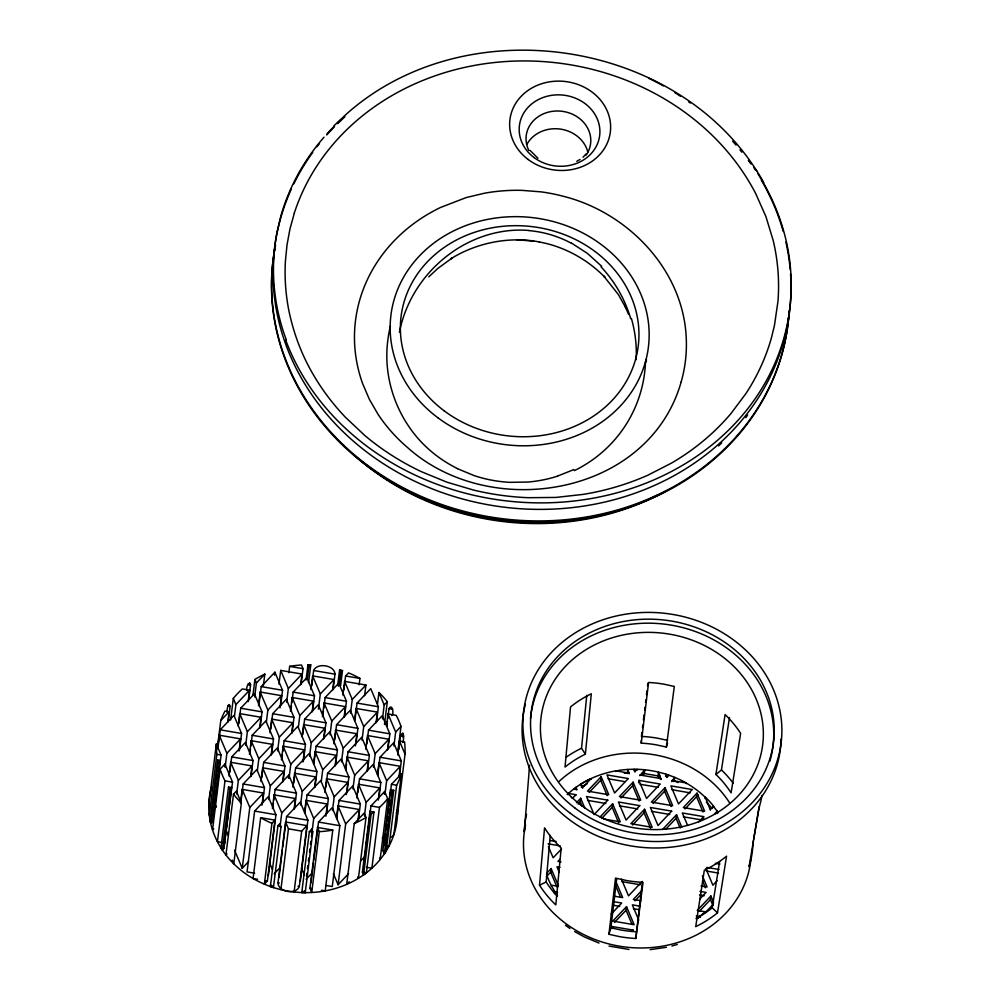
<?xml version="1.0" encoding="UTF-8"?>
<svg xmlns="http://www.w3.org/2000/svg" width="1000" height="1000" viewBox="0 0 1000 1000"><rect width="100%" height="100%" fill="white"/><g stroke="black" fill="none" stroke-linecap="round" stroke-linejoin="round"><path stroke-width="1.5" d="M646.3 361.838L646.363 359.137M636.15 359.675L636.337 352.35A130.387 126.675 30.1 0 0 631.413 318.5M635.825 938.462L643.037 882.375A117.175 103.263 7.1 0 1 626.362 880.487L615.525 878.1L608.925 934.287L619.525 936.625A114.562 100.962 7.1 0 0 635.825 938.462L642.325 882.625M667.537 743.162L666.35 747.05L656.462 744.875A106.9 94.213 7.1 0 0 641.25 743.15L641.325 740.45M539.525 885.2L544.55 827.887A117.175 103.263 7.1 0 0 561.188 848.037L555.8 904.9A114.562 100.962 7.1 0 1 539.525 885.2L546.163 882L550.237 835.438M585.363 754.188L591.325 693.763A109.513 96.512 7.1 0 0 570.525 706.95L565.037 767.062A106.9 94.213 7.1 0 1 585.363 754.188L581.538 748.225L586.763 695.35M608.925 934.287L610.913 927.8L616.688 878.637M641.9 732.6L641.438 736.4A114.562 100.962 7.1 0 1 657.738 738.238L667.625 740.387M642.513 727.55L642.812 725.013M643.425 719.963L644.038 714.9M644.65 709.85L644.95 707.312M645.562 702.262L645.875 699.725M646.475 694.675L646.938 690.875M647.55 685.825L647.862 683.288M641.25 743.15L648.587 682.463A109.513 96.512 7.1 0 1 664.175 684.225L674.3 686.462L666.35 747.05M212.438 815.725L213.5 815.9L221.075 755.075L216.363 743.95L208.787 804.775L210.263 808.25M217.463 747.175L220.775 720.562A94.537 83.325 7.1 0 1 224.975 711.075L229.1 711.787L227.838 721.925M216.363 743.95A94.537 83.325 7.1 0 0 216.85 754.35L209.275 815.175L211.388 815.537M217.537 748.9L219.237 735.212L240.562 738.875L239.05 751.038M217.963 748.062L220.238 729.812L233.912 715.4L241.562 733.475L239.475 750.2M210.162 820.9L217.738 760.075L220.075 760.475L212.5 821.3C210.85 826.938 208.463 818.112 212.5 821.3M210.662 823.238L218.238 762.412L217.738 760.075M227.113 712.35C226.3 711.912 228.588 700.075 230.1 706.388L228.2 721.587M224.488 842.913L232.537 782.163L224.887 764.087L220.1 769.137L212.525 829.963L213.725 828.7M224.575 766.625L224.887 764.087M230.625 719.987L233.312 698.438A94.537 83.325 7.1 0 1 242.312 688.938L249.587 690.188L248.162 701.587M225.188 766.975L226.887 753.288L219.237 735.212M220.1 769.137A94.537 83.325 7.1 0 0 225 780.875L217.425 841.7L222.6 842.588M234.488 716L235.912 704.6L233.312 698.438M228.988 775.987L230.7 762.3L252.025 765.962L250.7 776.612M229.8 772.113L231.7 756.9L245.375 742.487L253.025 760.562L251.125 775.775M222.275 849.938L220.938 847.875L228.512 787.05L231.537 787.562L223.962 848.388L222.362 850.075L229.938 789.25L231.537 787.562M238.212 725.775L239.725 713.612L261.05 717.275L259.725 727.913M238.837 723.413L240.725 708.213L254.4 693.8L262.05 711.875L260.163 727.075M232.213 860.125L233.775 863.812L241.35 802.987L236.35 791.175L233.5 794.175L225.925 855L226.988 853.875M247.087 690.65C245.2 689.438 249.125 679.525 250.588 684.788L248.7 699.987M249.475 685.438L249.788 682.9M236.637 794.062L238.35 780.375L230.7 762.3M245.675 745.375L247.375 731.688L239.725 713.612M253.012 694.675L254.913 679.475A94.537 83.325 7.1 0 1 264.825 674.125L263.4 685.525M240.45 803.075L242.162 789.388L263.488 793.05L261.975 805.212M240.888 802.237L243.162 783.988L256.837 769.575L264.488 787.65L262.587 802.862M254.662 696.938L256.4 683L254.913 679.475M249.488 754.388L251.188 740.7L272.512 744.362L271.188 755M250.1 752.025L250.487 748.988M250.863 745.95L252.188 735.3L265.863 720.888L273.512 738.962L271.613 754.175M258.512 705.688L260.212 692.013L281.537 695.675L280.025 707.837M259.125 703.337L261.212 686.612L274.887 672.188L282.538 690.275L280.65 705.475M248.55 861.637L242.237 868.3L249.812 807.463L242.162 789.388M257.325 770.938L258.837 758.775L251.188 740.7M268.375 875.562L275.95 814.737L268.3 796.663L254.625 811.075L247.05 871.9L254.662 873.213M266.35 722.25L267.863 710.088L260.212 692.013M260.95 781.475L262.65 767.788L283.975 771.45L282.65 782.087M261.75 777.6L263.65 762.387L277.325 747.975L284.975 766.05L283.075 781.263M274.513 675.238L274.887 672.188M269.975 732.788L271.675 719.1L293 722.763L291.675 733.4M270.788 728.9L272.675 713.7L286.35 699.275L294 717.362L292.113 732.562M274.95 820.138L271.925 823.325L264.35 884.15L267.375 880.962L274.95 820.138L260.663 817.688L253.075 878.512L257.55 879.275M279 684.087L280.7 670.4L302.025 674.062L300.7 684.712M268.6 799.55L270.3 785.863L262.65 767.788M277.625 750.863L279.325 737.175L271.675 719.1M288.863 672.712L289.65 666.375A94.537 83.325 7.1 0 1 301.475 665L303.025 668.675L301.137 683.875M272.4 808.562L274.113 794.875L295.438 798.538L294.113 809.188M272.838 807.725L273.412 803.162M273.788 800.125L275.113 789.475L288.788 775.062L296.438 793.138L294.538 808.35M286.65 702.175L288.35 688.487L280.7 670.4M281.438 759.875L283.137 746.188L304.462 749.85L302.95 762.013M281.863 759.038L282.438 754.475M282.812 751.438L284.137 740.788L297.812 726.375L305.462 744.45L303.375 761.175M290.462 711.175L292.162 697.5L313.488 701.162L312.162 711.8M291.087 708.825L291.462 705.788M291.837 702.738L293.163 692.1L306.837 677.675L314.488 695.763L312.6 710.962M270.363 886.5L277.938 825.675L279.762 823.75L281.012 826.712L273.438 887.537L270.363 886.5L271.5 885.3M279.438 826.287L279.762 823.75M280.05 826.637L281.762 812.95L274.113 794.875M288.412 778.1L288.788 775.062M289.088 777.95L290.788 764.262L283.137 746.188M278 882.788L285.575 821.963L306.9 825.625L299.325 886.45C296.087 895.263 278.038 892.087 278 882.788L279.325 883.025M279 877.387L282.4 850.025M282.787 846.975L286.575 816.562L300.25 802.15L307.9 820.225L300.325 881.05M298.3 727.738L299.812 715.575L292.162 697.5M306.062 680.013L307.962 664.812L310.775 664.85L308.562 682.588M292.9 786.963L294.6 773.275L315.925 776.938L314.6 787.575M293.7 783.088L294.462 777M294.837 773.962L295.6 767.875L309.275 753.462L316.925 771.538L315.038 786.75M280.887 889.638L288.463 828.812L285.575 821.963M307.425 678.288L308.837 666.888L307.962 664.812M302.113 736.75L303.625 724.587L324.95 728.25L323.625 738.888M302.738 734.388L304.625 719.188L318.3 704.762L325.95 722.85L324.062 738.05M310.95 689.575L312.65 675.888L333.975 679.55L332.65 690.2M311.762 685.7L312.55 679.362M312.712 678.1L313.65 670.5C316.95 662.4 334.775 665.013 334.975 674.163L333.088 689.362M300.55 805.037L302.25 791.35L294.6 773.275M309.575 756.35L311.275 742.663L303.625 724.587M294.088 891.963L301.675 831.137L306.9 825.625M304.55 812.525L306.062 800.362L327.388 804.025L325.875 816.188M304.788 813.213L307.062 794.963L320.737 780.55L328.387 798.625L326.488 813.838M318.412 709.175L320.3 693.975L312.65 675.888M313.575 763.838L315.087 751.675L336.413 755.337L335.087 765.975M314 763L316.087 746.275L329.762 731.862L337.413 749.938L335.525 765.138M322.413 716.663L324.113 702.987L345.438 706.637L344.113 717.288M322.837 715.837L323.413 711.275M323.787 708.225L325.112 697.588L338.787 683.162L346.438 701.25L344.55 716.45M301.775 892.55L309.35 831.725L311.712 829.237L312.8 831.812L305.225 892.638L301.775 892.55L302.95 891.312M311.4 831.775L311.712 829.237M306.512 876.225L306.887 873.188M307.462 868.625L307.838 865.588M308.412 861.025L308.788 857.975M309.55 851.9L309.925 848.85M310.487 844.3L310.875 841.25M311.438 836.688L313.712 818.438L306.062 800.362M321.225 781.912L322.738 769.75L315.087 751.675M317.525 827.45L319.3 831.663L311.725 892.487L309.95 888.275L317.525 827.45L332.775 830.075L325.2 890.9L321.388 890.238M310.95 882.875L313.412 863.112M313.788 860.075L318.525 822.05L332.2 807.638L339.85 825.713L332.275 886.538L326.175 885.5M330.062 734.75L331.763 721.062L324.113 702.987M337.75 684.862L339.65 669.663L342.488 670.588L340.588 685.8M324.85 792.45L326.55 778.763L347.875 782.425L346.362 794.587M325.85 787.05L326.413 782.487M326.788 779.45L327.55 773.363L341.225 758.95L348.875 777.025L346.987 792.237M338.413 686.213L338.787 683.162M339.375 683.775L340.788 672.375L339.65 669.663M333.875 743.75L335.575 730.075L356.9 733.737L355.387 745.9M334.688 739.875L335.438 733.8M335.825 730.75L336.575 724.675L350.25 710.25L357.9 728.337L356.012 743.538M342.9 695.062L344.6 681.375L365.925 685.037L364.6 695.688M343.862 689.925L344.5 684.85M344.812 682.312L345.6 675.987L348.55 672.887A94.537 83.325 7.1 0 1 359.938 678.438L359.15 684.775M332.5 810.525L334.2 796.838L326.55 778.763M341.525 761.838L343.225 748.15L335.575 730.075M336.5 818.012L338.013 805.85L359.338 809.513L358.013 820.15M336.737 818.7L339.012 800.45L352.688 786.038L360.337 804.112L358.45 819.325M350.55 713.15L352.25 699.463L344.6 681.375M345.525 769.325L347.038 757.163L368.363 760.825L367.038 771.462M345.763 770.013L346.525 763.925M346.9 760.888L348.038 751.762L361.712 737.337L369.363 755.425L367.475 770.625M354.55 720.638L356.062 708.462L377.388 712.125L376.062 722.775M354.988 719.8L357.062 703.075L370.737 688.65L378.387 706.737L376.5 721.938M348.6 873.662L338.088 884.75L345.662 823.925L338.013 805.85M352.987 788.925L354.688 775.238L347.038 757.163M362.013 740.238L363.713 726.55L356.062 708.462M356.8 797.938L358.5 784.25L379.825 787.913L378.312 800.075M357.8 792.537L359.5 778.85L373.175 764.438L380.825 782.513L378.938 797.725M357.837 876.95L358.413 878.312L366 817.487L364.15 813.125L354.25 823.562L346.675 884.388L349.15 881.775M365.825 749.237L367.525 735.562L388.85 739.225L387.525 749.862M366.825 743.85L368.525 730.163L382.2 715.738L389.85 733.825L387.962 749.025M377.525 703.913L378.938 692.513A94.537 83.325 7.1 0 1 387.325 701.663L384.487 724.463M364.45 816.012L366.15 802.325L358.5 784.25M373.475 767.325L375.175 753.637L367.525 735.562M362.388 872.163L369.963 811.338L373.938 812.025L366.362 872.85L363.55 874.925L362.388 872.163L364.125 872.463M363.862 862.962L364.338 859.163M364.812 855.362L365.275 851.562M365.75 847.763L366.55 841.425M366.863 838.888L367.488 833.812M367.812 831.287L368.438 826.213M368.75 823.675L369.538 817.35M369.7 816.075L370.962 805.938L384.637 791.525L387.688 798.725L380.112 859.562L379.538 858.2M382.475 718.888L384.2 704.95L378.938 692.513M363.55 874.925L371.125 814.1L369.963 811.338M377.475 774.812L378.988 762.65L400.312 766.312L398.988 776.95M377.713 775.5L379.988 757.25L393.663 742.825L401.312 760.913L399.425 776.112M386.6 725.362L388.013 713.95L396.25 715.375A94.537 83.325 7.1 0 1 400.988 726.425L397.675 753.037M386.812 726.3L387.438 721.225M387.75 718.7L389.012 708.562C392.262 702.788 394.237 714.362 391.9 715.525M387.688 798.725A94.537 83.325 7.1 0 1 379.45 807.4L371.875 868.225L366.575 867.312M384.325 794.05L384.637 791.525M384.938 794.412L386.637 780.725L378.988 762.65M393.925 745.975L395.662 732.038L388.013 713.95M382.875 850.562L390.45 789.737L393.738 790.3L386.163 851.125L384.312 853.962L382.875 850.562L386.163 851.125M384.525 845.275L383.875 845.163L385.3 833.763M385.775 829.963L386.562 823.625M386.875 821.087L387.5 816.012M387.825 813.487L388.45 808.413M388.775 805.875L389.562 799.538M390.037 795.738L390.5 791.938M390.662 790.675L391.45 784.338L401.45 773.787L393.875 834.625L391.375 837.25M384.312 853.962L391.887 793.138L393.738 790.3M397.738 754.987L399.475 741.05L404.562 741.912A94.537 83.325 7.1 0 1 405.037 754.163L397.45 815L396.413 812.537M398.738 749.587L399.538 743.25M399.688 741.988L400.475 735.65C404.688 728.238 403.625 741.538 402.85 742.525M402.463 736.862L402.938 733.062M401.45 773.787A94.537 83.325 7.1 0 1 396.637 785.225L389.062 846.05L386.463 845.612M556.912 886.862L550.7 872.175L551.138 868.575L546.6 873.325M551.15 886.05L551.237 885.375A94.412 83.212 7.1 0 1 546.55 874.375M554.513 893.562C555.462 887.85 545.212 883.112 558.325 886.575M556.125 894.412L557.5 892.375M568.425 794.55L568.562 793.425L575.85 794.675L575.737 795.575M574 789.45L576.013 787.35L576.763 789.95M575.725 789.6L576.013 787.35M580.975 785.537L581.163 783.962A94.537 83.312 7.1 0 1 591.062 778.625L591 779.287M581.975 806.05L580.212 801.875L580.662 798.288L576.45 802.725M582.575 788.162L581.163 783.962M607.175 795.575L600.7 780.275L601.15 776.688L587.475 791.1L608.8 794.762L601.15 776.688M615.825 771.5L618.837 770.375A107.5 94.738 7.1 0 1 624.75 769.688C641.725 768.112 659.05 770.875 674.762 777.412A94.537 83.312 7.1 0 1 686.175 782.925L686.112 783.612M618.638 822.663L612.163 807.362L612.612 803.775L599.987 817.087M629.2 773.838L627.725 769.45L627.475 773.512M611.575 928.475L611.825 926.462L633.15 930.125L632.987 931.462M634.05 770.588L634.225 769.25L635.013 772.05M639.125 801.062L632.65 785.763L633.1 782.175L619.425 796.587L640.75 800.25L633.1 782.175M636.888 770.413L637.025 769.287L635.1 771.375M638.612 782.775L638.913 780.387L660.238 784.05L646.562 798.462L638.913 780.387M639.825 775.662L644.8 769.812L644.35 773.4L642.513 775.35M631.95 924.137L626.062 910.238L626.512 906.637L612.825 921.062L634.163 924.725L626.512 906.637M650.588 828.15L644.112 812.85L644.562 809.262L630.887 823.675L652.212 827.337L644.562 809.262M661.125 779.55L658.475 772.125L658.025 775.725L659.237 778.575M665.612 776.413L665.9 774.175L666.963 777.537M671.075 806.55L664.6 791.25L665.05 787.663L651.375 802.075L672.7 805.738L665.05 787.663M668.65 775.788L668.725 775.113L667.05 776.862M671.725 781.6L674.762 777.412L673.775 781.575M680.188 828.075L676.062 818.337L676.513 814.75L662.837 829.163M703.025 812.038L696.55 796.737L697 793.15L683.325 807.562L704.65 811.225L697 793.15M705 798.575L705.2 797A94.537 83.312 7.1 0 1 713.413 805.938M703.35 819.013L703.65 816.625L682.325 812.962L687.625 825.475M710.375 810.113L705.225 797.075M713.413 807.5L713.587 806.15M700.088 917.412L700.2 916.513L696.438 915.863M715.188 813.725L717.038 811.2M716.888 813.5L717.2 811.025M705.625 912.562L705.713 911.888A94.537 83.312 7.1 0 0 713.475 903.787M712.962 905.537L710.45 899.613L710.9 896.012L697.225 910.438M715.925 774.475L725.088 714.55A109.513 96.512 7.1 0 1 740.638 733.375L731.1 792.862A106.9 94.213 7.1 0 0 715.925 774.475L721.462 769.963L729.475 717.525M695.975 918.6A106.9 94.213 7.1 0 0 712.225 907.8L719.587 861.75M717.5 912.85L726.562 856.175A117.175 103.263 7.1 0 1 704.3 870.275L695.725 926.637A114.562 100.962 7.1 0 0 717.5 912.85L712.225 907.8M753.375 840.625L752.962 843.05A114.562 100.962 7.1 0 1 751.388 857.425L749.075 866.737L758.863 809.013L761.237 799.488A117.175 103.263 7.1 0 0 761.925 795.438M753.587 839.412L759.137 806.637M526.525 814.338L525.875 817.425A114.562 100.962 7.1 0 0 524.3 831.812L528.962 773.288A117.175 103.263 7.1 0 1 529.55 765.25M294.325 213.175L289.975 228.912L287.013 244.938L285.413 261.15A251.275 221.45 7.1 0 0 288.75 310.025C292.663 329.087 299.012 347.625 307.938 364.925A249.525 219.913 7.1 0 0 345.4 417.25L364.65 435.375A248.8 219.262 7.1 0 0 421.413 471.688L446.812 482.137L473.3 490A248.062 218.612 7.1 0 0 528.188 497.7L555.862 497.438L583.212 494.387A248.562 219.062 7.1 0 0 648.025 475.125L671.65 463.013A249.35 219.75 7.1 0 0 730.913 413.612L745.962 393.5A249.35 219.75 7.1 0 0 771.513 337.512L774.425 325.637L777.95 301.462A248.575 219.075 7.1 0 0 773.188 240.463L765.95 216.65L755.725 193.625A248.388 218.912 7.1 0 0 718.225 141.387A247.338 217.987 7.1 0 0 478.137 64.775A247.338 217.987 7.1 0 0 294.275 213.162M586.362 153.675L583.025 157.238M220.775 720.562L229.1 711.787M235.912 704.6L249.587 690.188M256.4 683L264.825 674.125M218.238 762.412L220.075 760.475M226.887 753.288L240.562 738.875M247.375 731.688L261.05 717.275M267.863 710.088L281.537 695.675M288.35 688.487L302.025 674.062M308.837 666.888L310.775 664.85M238.35 780.375L252.025 765.962M258.837 758.775L272.512 744.362M279.325 737.175L293 722.763M299.812 715.575L313.488 701.162M320.3 693.975L333.975 679.55M340.788 672.375L342.488 670.588M249.812 807.463L263.488 793.05M270.3 785.863L283.975 771.45M290.788 764.262L304.462 749.85M311.275 742.663L324.95 728.25M331.763 721.062L345.438 706.637M352.25 699.463L365.925 685.037M281.762 812.95L295.438 798.538M302.25 791.35L315.925 776.938M322.738 769.75L336.413 755.337M343.225 748.15L356.9 733.737M363.713 726.55L377.388 712.125M384.2 704.95L387.325 701.663M313.712 818.438L327.388 804.025M334.2 796.838L347.875 782.425M354.688 775.238L368.363 760.825M375.175 753.637L388.85 739.225M395.662 732.038L400.988 726.425M274.188 873.787L280.5 867.125M345.662 823.925L359.338 809.513M366.15 802.325L379.825 787.913M386.637 780.725L400.312 766.312M306.137 879.275L312.45 872.613M360.675 860.938L364.888 856.5M382.225 838.225L385.375 834.9M383.875 845.163L384.5 844.5M572.425 798.275L575.85 794.675M582.663 787.487L591.075 778.612M578.112 804.1L580.212 801.875M589.125 792.475L600.7 780.275M561.562 848.913L553.15 857.788L548.438 846.663M560.062 859.175L557.962 861.4L561 861.925M601.638 818.462L612.163 807.362M621.075 797.962L632.65 785.763M632.537 825.05L644.112 812.85M653.025 803.45L664.6 791.25M665.55 829.425L676.062 818.337M684.987 808.938L696.55 796.737M611.175 914.125L621.7 903.025L614.075 901.725M642.188 881.425L628.513 895.85L621.45 879.163M698.388 822.175L703.65 816.625M710.462 809.438L713.438 806.3L718.2 812.513M641.737 890.588L633.325 899.463L640.938 900.763M614.487 922.438L626.062 910.238M634.975 900.837L641.287 894.175M631.9 931.438L633.15 930.125M699.775 899.062L706.087 892.4L699.987 891.363M717.1 880.788L712.9 885.225L705.837 868.525M699.338 911.325L710.45 899.613M550.7 872.175L546.462 876.6M428.775 276.875L437.738 268.512L452.325 257.875L450.85 258.788C476.912 242.55 509.625 236.2 539.412 241.962M333.775 125.962L346.95 113.588C468.7 5.838 684.137 39.688 763.75 182.613M373.938 812.025L371.125 814.1M699.737 916.438L705.212 911.8L697.725 910.512M700.163 916.5L698.812 917.562M698.45 917.825L697.562 918.462M696.925 918.438L696.475 916.425M576.788 161.312L580.05 159.438M573.837 469.588L557.562 476.087M671.888 946.012L677.262 944.475M666.462 947.288L650.138 949.638M624.3 773.275L629.325 772.938M312.8 831.812L309.35 831.725M516.912 239.862L533.75 241.05M528.925 230.463C498.088 227.862 466.975 239.075 443.425 258.85A129.262 124.987 -20.7 0 0 399.4 332.188M642.438 773.225L660.337 776.3M301.675 831.137L288.463 828.812M628.938 949.475L609 946.05M289.65 666.375L303.025 668.675M313.65 670.5L334.975 674.163M345.6 675.987L359.938 678.438M247.875 684.312L250.588 684.788M261.212 686.612L282.538 690.275M293.163 692.1L314.488 695.763M325.112 697.588L346.438 701.25M357.062 703.075L378.387 706.737M389.012 708.562L392.688 709.188M629.288 773.162L615.9 770.825M639.913 774.987L661.237 778.65M671.862 780.475L685.938 782.887A94.412 83.212 7.1 0 1 705.362 797.387L705.362 797.387M227.9 706.012L230.1 706.388M240.725 708.213L262.05 711.875M272.675 713.7L294 717.362M304.625 719.188L325.95 722.85M336.575 724.675L357.9 728.337M368.525 730.163L389.85 733.825M400.475 735.65L403.638 736.188M608.038 778.75L624.788 781.625M639.987 784.237L658.263 787.375M671.938 789.725L690.212 792.862M715.275 813.05L717.588 813.45M220.238 729.812L241.562 733.475M252.188 735.3L273.512 738.962M284.137 740.788L305.462 744.45M316.087 746.275L337.413 749.938M348.038 751.762L369.363 755.425M379.988 757.25L401.312 760.913M571.3 797.562L573.575 797.95M587.55 800.35L605.825 803.487M619.5 805.837L637.775 808.975M651.45 811.325L669.725 814.463M683.4 816.812L701.675 819.95M603.5 818.975L620.262 821.85L612.612 803.775M216.85 754.35L221.075 755.075M231.7 756.9L253.025 760.562M263.65 762.387L284.975 766.05M295.6 767.875L316.925 771.538M327.55 773.363L348.875 777.025M359.5 778.85L380.825 782.513M391.45 784.338L396.637 785.225M715.387 863.312L719.963 864.1M225 780.875L232.537 782.163M243.162 783.988L264.488 787.65M275.113 789.475L296.438 793.138M307.062 794.963L328.387 798.625M339.012 800.45L360.337 804.112M370.962 805.938L379.45 807.4M550.062 840.487L556.163 841.538M706.775 867.4L718.962 869.488M548.088 843.825L560.275 845.913M706.325 870.987L718.512 873.088M700.987 885.962L707.087 887L702.375 875.875M254.625 811.075L275.95 814.737M286.575 816.562L307.9 820.225M318.525 822.05L339.85 825.713M560 867.312L556.95 866.787L559.312 872.362M621.938 881.625L640.212 884.762M699.55 894.95L704.112 895.738M615.075 896.325L622.7 897.638L615.638 880.95M557.413 891.988L554.775 891.538L557.5 895.6M639.938 906.162L632.325 904.85L638.787 920.15M613.625 905.312L619.725 906.363M633.4 908.713L639.487 909.75M220.938 847.875L223.962 848.388M364.375 872.5L366.362 872.85M265.587 880.662L267.375 880.962M297.987 886.225L299.325 886.45M309.95 888.275L311.85 888.6M576.85 789.275L574.087 788.775M539.125 241.9L546.388 243.487C568.587 249.062 589.062 261 605.013 277.4L603.7 276.025L618.35 294.538L626.225 308.587M610.913 927.8L620.8 929.987A106.9 94.213 7.1 0 0 636.013 931.7M281.012 826.712L277.938 825.675M599.012 943.062L584.163 936.838L574.575 931.513M672.438 780.238L674.325 781A94.537 83.325 7.1 0 1 678 782.562M457.488 468.7L474.237 475.637A128.438 122.638 4.6 0 0 510.087 482.337L528.288 482.025A129.375 123.787 4.9 0 0 557.587 476.15M571.5 243.1L587.4 253.375L601.712 266.325M565.462 925.263L569.95 928.5M537.95 158.25L530.025 150.375M755.85 169.737L756.737 171.025M229.938 789.25L228.512 787.05M625.312 306.8L628.525 314.312M676.513 814.75L681.812 827.262M710.9 896.012L713.587 902.375M702.513 880.863L705.462 887.812M580.662 798.288L584.775 808.025M615.775 885.925L620.487 897.05M611.825 926.462L612.7 928.525M551.138 868.575L558.312 885.525M399.475 741.05L405.037 754.163M390.45 789.737L391.887 793.138M333.375 873.625L338.088 884.75M301.425 868.138L304.375 875.1M304.475 890.863L305.225 892.638M269.475 862.65L272.425 869.613M272.738 885.875L273.438 887.537M214.6 802.987L216.363 807.163M226.062 830.075L228.412 835.638M234.587 850.212L242.237 868.3M212.913 814.513L213.5 815.9M224.475 841.862L224.963 842.987M286.375 340.175L283.575 332.163A261.613 226.45 7 0 1 276.913 232.625L280.8 216.225A260.2 225.425 7.5 0 1 324.012 137.2M528.812 150.425A32.425 28.575 7.1 0 1 560.375 111.112A32.425 28.575 7.1 0 1 586.2 155.087M790.55 273.975A259.425 228.637 7.1 0 1 490.85 505.238A259.425 228.637 7.1 0 1 291.288 189.175M293.825 183.8A259.425 228.637 7.1 0 1 312.75 152.35M316.9 146.812A259.425 228.637 7.1 0 1 319.475 143.55M326.725 134.987A259.425 228.637 7.1 0 1 334.5 126.7M337.55 123.663A259.425 228.637 7.1 0 1 344.913 116.762M748.4 160.375A259.425 228.637 7.1 0 1 751.012 164.025M761.388 180.225A259.425 228.637 7.1 0 1 783.225 231.462M785.925 242.162A259.425 228.637 7.1 0 1 790.2 269.462M757.837 173.688A259.525 224.725 6.7 0 1 636.4 486.75A259.525 224.725 6.7 0 1 285.812 340.312M748.6 160.263A259.525 224.725 6.7 0 1 750.362 162.662M753.775 167.525A259.525 224.725 6.7 0 1 755.425 169.975M789.212 310.763A259.425 228.637 7.1 0 1 501.325 518.55A259.425 228.637 7.1 0 1 275.525 245.012M601.087 266.887A127.225 123.475 31.3 0 1 630.688 318.688M528.913 230.6A109.15 108.737 -0.6 0 1 571.4 243.287M666.575 490.662A249.35 219.75 7.1 0 1 355.337 456.163M658.35 494.712A251.3 221.462 7.1 0 1 362.525 461.863M721.737 442.775A251.3 221.462 7.1 0 1 718.612 445.9M648.65 78.25A259.363 230.175 8.8 0 1 663.462 85.938M674.912 92.688A259.363 230.175 8.8 0 1 680.487 96.263M688.637 101.825A259.363 230.175 8.8 0 1 690.4 103.088M732.613 141.15A259.363 230.175 8.8 0 1 736.038 145.087M739.963 149.825A259.363 230.175 8.8 0 1 741.862 152.2M326.975 133.875A260.2 225.425 7.5 0 1 333.113 127.362M337.375 123.138A260.2 225.425 7.5 0 1 342.887 118M789.1 311.675A259.425 228.637 7.1 0 1 501.213 519.462A259.425 228.637 7.1 0 1 275.413 245.925M390.375 326A138.675 133.562 -17.2 0 0 387.812 340.4C382.312 382.238 399.938 425.913 432.612 452.562A129.225 123.65 4.2 0 0 457.525 468.625M645.512 361.788A133.8 129.5 26.1 0 1 574.388 470.625M526.912 144.362A32.425 28.575 7.1 0 1 559.837 129.025A32.425 28.575 7.1 0 1 587.825 152.125M747.6 415.175A254.412 224.213 7.1 0 1 745.825 417.675M397.5 809.7A94.537 83.325 7.1 0 1 293.238 891.862A94.537 83.325 7.1 0 1 211.35 787.212M366 817.487A94.537 83.325 7.1 0 1 354.25 823.562M332.775 830.075A94.537 83.325 7.1 0 1 319.3 831.663M271.925 823.325A94.537 83.325 7.1 0 1 260.663 817.688M241.35 802.987A94.537 83.325 7.1 0 1 233.5 794.175M566.138 757.212A114.562 100.962 7.1 0 1 581.538 748.225M721.462 769.963A114.562 100.962 7.1 0 1 733.213 783.162M557.1 896.087A106.9 94.213 7.1 0 1 546.163 882M558.987 781.513A106.475 93.837 7.1 0 1 729.65 802.913M530.475 718.55A122.05 107.562 7.1 0 1 672.275 625.312A122.05 107.562 7.1 0 1 769.9 761.062M751.062 857.525A114.125 100.588 7.1 0 1 622.45 946.65A114.125 100.588 7.1 0 1 525.562 824.912M781.05 739.1A129.713 114.312 7.1 0 1 635.788 846.65A129.713 114.312 7.1 0 1 525.388 704.3M567.337 794.562A94.537 83.312 7.1 0 1 568.55 793.438M581.312 787.188A94.537 83.325 7.1 0 1 585.575 784.737M706.4 802.2A94.537 83.325 7.1 0 1 712.025 808.375M696.85 794.025A94.412 83.212 7.1 0 1 698.05 794.963M567.375 794.438A94.275 83.075 7.1 0 1 615.837 770.863M582.325 786.513A94.275 83.088 7.1 0 1 587.075 783.888M681.213 381.788C648.787 496.15 490.325 522.175 407.337 447.35A167.475 147.6 7.1 0 1 378 414.237L369.363 399.312L362.663 383.7A170.975 150.688 7.1 0 1 354.487 334.738A173.463 152.875 7.1 0 1 403.462 231.925A170.263 150.05 7.1 0 1 440.487 207.488L466.138 197.587L484.288 193.25A163.637 144.213 7.1 0 1 522 190.362L541.025 191.863A156.912 138.287 7.1 0 1 562.837 196.163C627.725 212.15 683.525 269.837 686.263 338.35A175.125 154.338 7.1 0 1 681.213 381.788M607.8 800.163L594.125 814.575L586.475 796.5L607.8 800.163M628.288 778.562L614.612 792.975L606.962 774.9L628.288 778.562M639.75 805.65L626.075 820.062L618.425 801.988L639.75 805.65M671.7 811.137L658.025 825.55L650.375 807.475L671.7 811.137M692.188 789.538L678.512 803.95L670.863 785.875L692.188 789.538M533.987 157.5A40.45 35.65 7.1 0 0 599.388 137.4A40.45 35.65 7.1 0 0 545.25 96.775A40.45 35.65 7.1 0 0 533.987 157.5M528.175 159.5A50.587 44.588 7.1 0 0 609.975 134.362A50.587 44.588 7.1 0 0 542.25 83.537A50.587 44.588 7.1 0 0 528.175 159.5M444.162 410.812A119.5 105.312 7.1 0 0 637.4 351.438A119.5 105.312 7.1 0 0 477.425 231.388A119.5 105.312 7.1 0 0 444.162 410.812M437.7 417.625A129.713 114.312 7.1 0 0 647.463 353.162A129.713 114.312 7.1 0 0 473.812 222.862A129.713 114.312 7.1 0 0 437.7 417.625M581.337 805.362A111.662 98.4 7.1 0 0 761.9 749.875A111.662 98.4 7.1 0 0 612.425 637.712A111.662 98.4 7.1 0 0 581.337 805.362M575.275 808.275A122.05 107.562 7.1 0 0 772.65 747.625A122.05 107.562 7.1 0 0 609.25 625.013A122.05 107.562 7.1 0 0 575.275 808.275M570.438 813.375A129.713 114.312 7.1 0 0 780.188 748.925A129.713 114.312 7.1 0 0 606.538 618.612A129.713 114.312 7.1 0 0 570.438 813.375"/></g></svg>
